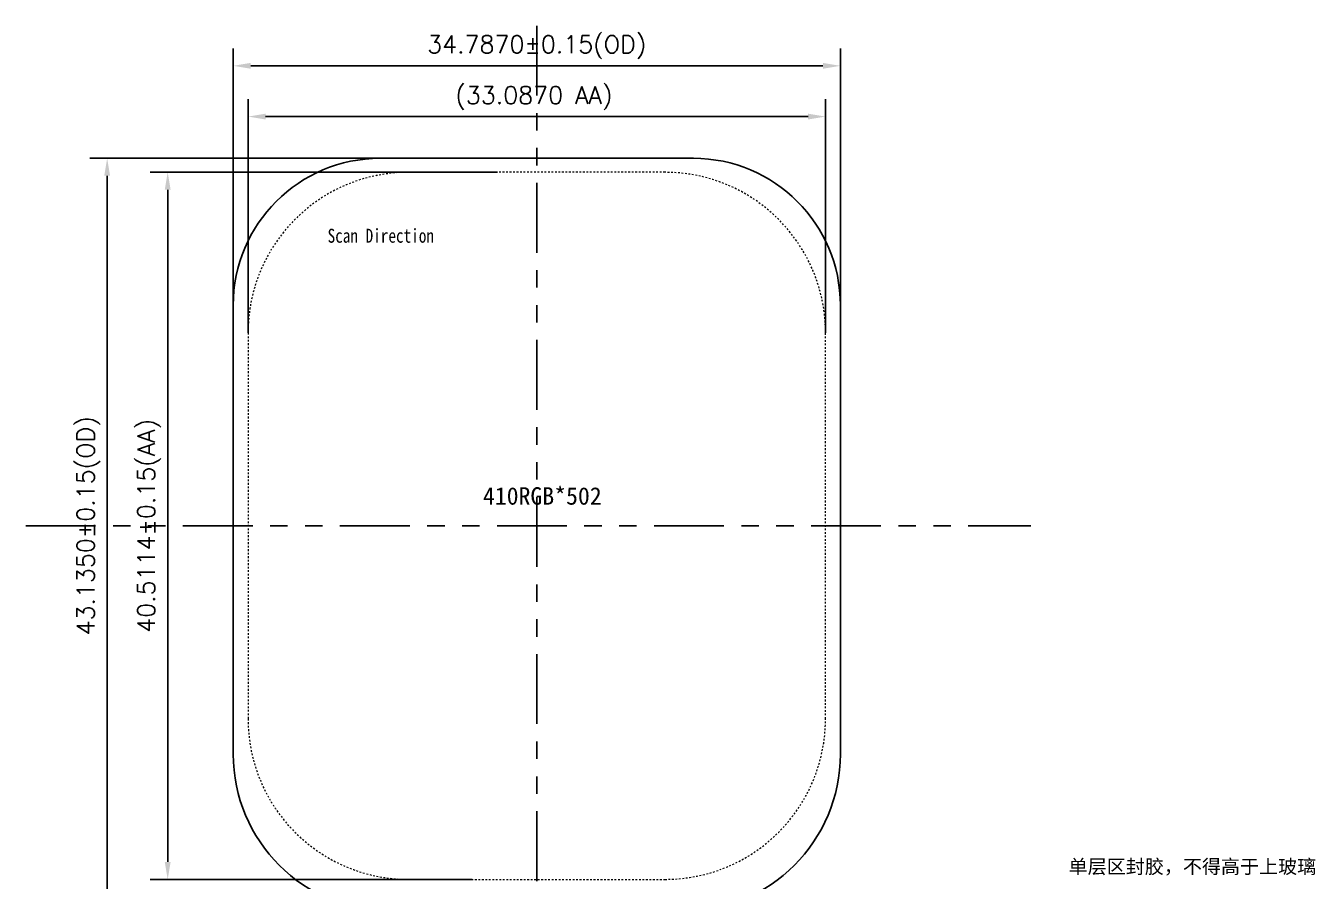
# Model space of a CAD drawing. Header units: inches. Extents: x 1765 to 5217, y -1519 to 441.
# Drawn here: x 4012.4 to 4086.3, y -1296.4 to -1247.4 of the extents above; entities that cross this region are included whole.
import ezdxf

# ---------------------------------------------------------------- set-up
doc = ezdxf.new("R2010")
doc.units = ezdxf.units.IN
doc.header["$MEASUREMENT"] = 0
doc.linetypes.add('ACISOTGB', pattern=[9, 4, -1, 1, -1, 1, -1])
doc.linetypes.add('DOT', pattern=[0.2, 0.1, -0.1])
for name, color, linetype, lineweight in [('AA', 7, 'Continuous', 13), ('DIM', 3, 'Continuous', 15), ('label', 1, 'Continuous', 13), ('尺寸标注', 7, 'Continuous', 0)]:
    doc.layers.add(name, color=color, linetype=linetype, lineweight=lineweight)
doc.styles.add('Roman', font='romans.shx', dxfattribs={"bigfont": 'bigfont.shx'})
doc.dimstyles.new('GB-1', dxfattribs={"dimtxt": 1, "dimasz": 1, "dimexe": 1, "dimexo": 0, "dimgap": 0.3, "dimtad": 1, "dimdec": 4, "dimzin": 1, "dimdsep": 46, "dimtxsty": 'Roman', "dimcen": 0, "dimclrd": 5, "dimclre": 5, "dimadec": 0, "dimazin": 0, "dimtfac": 1, "dimtmove": 0, "dimatfit": 3, "dimfxl": 0, "dimtolj": 1, "dimtzin": 0, "dimarcsym": 0})

# ---------------------------------------------------------------- blocks, each defined once
blk = doc.blocks.new('*D10')
at = {"layer": 'Defpoints', "color": 0, "transparency": 16777216}
for p in [(567.42, 197.503), (532.633, 183.784), (567.42, 183.784)]:
    blk.add_point(p, dxfattribs=at)
at = {"layer": '尺寸标注', "color": 5, "lineweight": -2, "transparency": 16777216}
for p, q in [((532.633, 183.784), (532.633, 198.503)), ((567.42, 183.784), (567.42, 198.503)), ((533.633, 197.503), (566.42, 197.503))]:
    blk.add_line(p, q, dxfattribs=at)
at = {"layer": '尺寸标注', "color": 5, "transparency": 16777216}
for points in [[(533.633, 197.67), (533.633, 197.336), (532.633, 197.503)], [(566.42, 197.67), (566.42, 197.336), (567.42, 197.503)]]:
    blk.add_solid(points, dxfattribs=at)
at = {"layer": '尺寸标注', "color": 0, "transparency": 16777216, "insert": (550.026, 198.565), "char_height": 1, "attachment_point": 5, "style": 'Roman'}
blk.add_mtext('\\A1;34.7870\\M+1817D0.15(OD)', dxfattribs=at)
blk = doc.blocks.new('*D11')
at = {"layer": 'Defpoints', "color": 0, "transparency": 16777216}
for p in [(566.57, 194.595), (533.483, 182.204), (566.57, 182.204)]:
    blk.add_point(p, dxfattribs=at)
at = {"layer": '尺寸标注', "color": 5, "lineweight": -2, "transparency": 16777216}
for p, q in [((533.483, 182.204), (533.483, 195.595)), ((566.57, 182.204), (566.57, 195.595)), ((534.483, 194.595), (565.57, 194.595))]:
    blk.add_line(p, q, dxfattribs=at)
at = {"layer": '尺寸标注', "color": 5, "transparency": 16777216}
for points in [[(534.483, 194.761), (534.483, 194.428), (533.483, 194.595)], [(565.57, 194.761), (565.57, 194.428), (566.57, 194.595)]]:
    blk.add_solid(points, dxfattribs=at)
at = {"layer": '尺寸标注', "color": 0, "transparency": 16777216, "insert": (549.864, 195.656), "char_height": 1, "attachment_point": 5, "style": 'Roman'}
blk.add_mtext('\\A1;(33.0870 AA)', dxfattribs=at)
blk = doc.blocks.new('*D12')
at = {"layer": 'Defpoints', "color": 0, "transparency": 16777216}
for p in [(541.053, 192.204), (525.409, 149.069), (541.633, 149.069)]:
    blk.add_point(p, dxfattribs=at)
at = {"layer": '尺寸标注', "color": 5, "lineweight": -2, "transparency": 16777216}
for p, q in [((541.053, 192.204), (524.409, 192.204)), ((525.409, 191.204), (525.409, 150.069)), ((541.633, 149.069), (524.409, 149.069))]:
    blk.add_line(p, q, dxfattribs=at)
at = {"layer": '尺寸标注', "color": 5, "transparency": 16777216}
for points in [[(525.243, 191.204), (525.576, 191.204), (525.409, 192.204)], [(525.243, 150.069), (525.576, 150.069), (525.409, 149.069)]]:
    blk.add_solid(points, dxfattribs=at)
at = {"layer": '尺寸标注', "color": 0, "transparency": 16777216, "insert": (524.347, 171.148), "char_height": 1, "attachment_point": 5, "rotation": 90, "style": 'Roman'}
blk.add_mtext('\\A1;43.1350\\M+1817D0.15(OD)', dxfattribs=at)
blk = doc.blocks.new('*D13')
at = {"layer": 'Defpoints', "color": 0, "transparency": 16777216}
for p in [(528.878, 191.404), (547.783, 191.404), (546.322, 150.893)]:
    blk.add_point(p, dxfattribs=at)
at = {"layer": '尺寸标注', "color": 5, "lineweight": -2, "transparency": 16777216}
for p, q in [((547.783, 191.404), (527.878, 191.404)), ((528.878, 151.893), (528.878, 190.404)), ((546.322, 150.893), (527.878, 150.893))]:
    blk.add_line(p, q, dxfattribs=at)
at = {"layer": '尺寸标注', "color": 5, "transparency": 16777216}
for points in [[(528.711, 190.404), (529.045, 190.404), (528.878, 191.404)], [(528.711, 151.893), (529.045, 151.893), (528.878, 150.893)]]:
    blk.add_solid(points, dxfattribs=at)
at = {"layer": '尺寸标注', "color": 0, "transparency": 16777216, "insert": (527.816, 171.148), "char_height": 1, "attachment_point": 5, "rotation": 90, "style": 'Roman'}
blk.add_mtext('\\A1;40.5114\\M+1817D0.15({\\Fromans,bigfont|c134;AA})', dxfattribs=at)
blk = doc.blocks.new('GVO2.13+CO5300AF-51')
at = {"color": 1, "linetype": 'ACISOTGB'}
for p, q in [((550.02605, 199.79618), (550.02605, 140.49363)), ((520.74794, 171.14831), (578.34037, 171.14831))]:
    blk.add_line(p, q, dxfattribs=at)
blk.add_lwpolyline([(532.63255, 183.78401), (532.63255, 158.06901, 0.41421356), (541.63255, 149.06901), (558.41955, 149.06901, 0.41421356), (567.41955, 158.06901), (567.41955, 183.78401, 0.41421356), (558.99955, 192.20401), (541.05255, 192.20401, 0.41421356)], format="xyb", close=True)
at = {"layer": 'AA', "color": 1, "linetype": 'DOT'}
blk.add_lwpolyline([(566.56955, 182.20401, 0.41421356), (557.36955, 191.40401), (542.68255, 191.40401, 0.41421356), (533.48255, 182.20401), (533.48255, 160.09261, 0.41421356), (542.68255, 150.89261), (557.36955, 150.89261, 0.41421356), (566.56955, 160.09261)], format="xyb", close=True, dxfattribs=at)
at = {"insert": (546.94195, 173.35942), "char_height": 1, "width": 7.9354877, "attachment_point": 1}
blk.add_mtext('410RGB*502', dxfattribs=at)
blk.add_mtext('410RGB*502', dxfattribs=at)
at = {"layer": 'label', "color": 1, "linetype": 'Continuous', "lineweight": 13, "width": 0.8}
blk.add_text('Scan Direction', height=0.8, dxfattribs=at).set_placement((538.04045, 187.36866))
at = {"layer": '尺寸标注'}
for base, p1, p2, text, override, picture, middle in [((567.41955, 197.50287), (532.63255, 183.78401), (567.41955, 183.78401), '<>(OD)', {"dimgap": 0.3, "dimtxsty": 'Roman', "dimtol": 1, "dimlim": 0, "dimtp": 0.15, "dimtm": 0.15}, '*D10', (550.02605, 197.50287)), ((566.56955, 194.59458), (533.48255, 182.20401), (566.56955, 182.20401), '(<> AA)', {"dimtxsty": 'Roman'}, '*D11', (549.86438, 194.59458))]:
    dim = blk.add_linear_dim(base=base, p1=p1, p2=p2, text=text, dimstyle='GB-1', override=override, dxfattribs=at)
    dim.commit()
    dim.dimension.update_dxf_attribs({"geometry": picture, "text_midpoint": middle, "dimtype": 128})
for base, p1, p2, text, picture, middle in [((525.40927, 149.06901), (541.05255, 192.20401), (541.63255, 149.06901), '<>(OD)', '*D12', (525.40927, 171.14831)), ((528.87808, 191.40401), (546.32202, 150.89261), (547.78306, 191.40401), '<>({\\Fromans,bigfont|c134;AA})', '*D13', (528.87808, 171.14831))]:
    dim = blk.add_linear_dim(base=base, p1=p1, p2=p2, angle=90, text=text, dimstyle='GB-1', override={"dimgap": 0.3, "dimtxsty": 'Roman', "dimtol": 1, "dimlim": 0, "dimtp": 0.15, "dimtm": 0.15}, dxfattribs=at)
    dim.commit()
    dim.dimension.update_dxf_attribs({"geometry": picture, "text_midpoint": middle, "dimtype": 128})

msp = doc.modelspace()

# ---------------------------------------------------------------- block references
msp.add_blockref('GVO2.13+CO5300AF-51', (3491.685, -1447.229))

# ---------------------------------------------------------------- texts
at = {"layer": 'DIM', "color": 3, "insert": (4072.183, -1295.202), "char_height": 0.8, "width": 76.05292, "attachment_point": 1}
msp.add_mtext('{\\fSimSun|b0|i0|c134|p2;单层区封胶，不得高于上玻璃}', dxfattribs=at)

doc.saveas('drawing.dxf')
